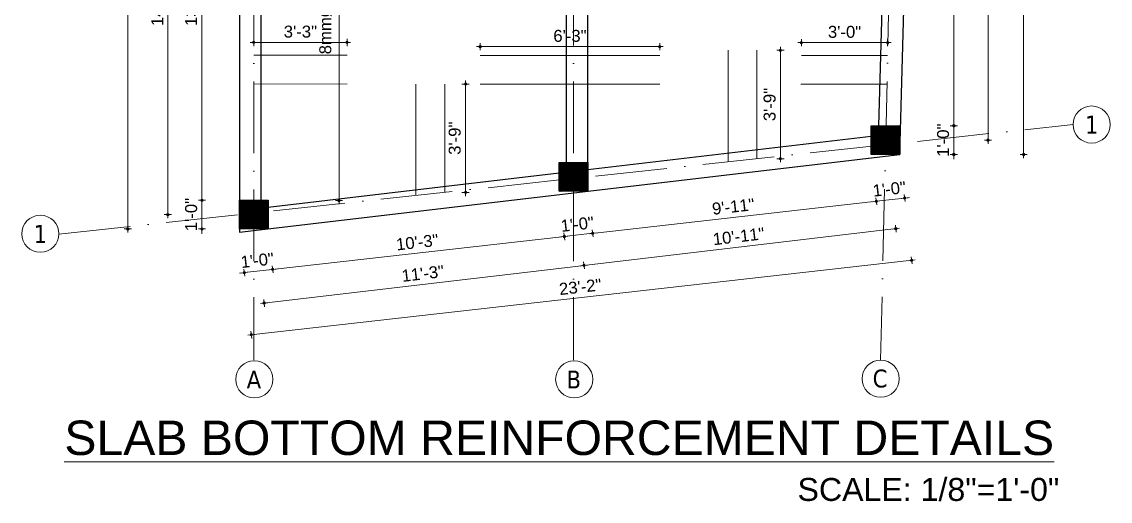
# Model space of a CAD drawing. Header units: inches. Extents: x 10143 to 20474, y -150 to 2442.
# Drawn here: x 11260.2 to 11714.9, y 840.2 to 1040.8 of the extents above; entities that cross this region are included whole.
import ezdxf

# ---------------------------------------------------------------- set-up
doc = ezdxf.new("R2010")
doc.units = ezdxf.units.IN
doc.header["$LTSCALE"] = 0.5
doc.header["$MEASUREMENT"] = 0
doc.header["$PDMODE"] = 66
doc.linetypes.add('ACAD_ISO10W100', pattern=[18, 12, -3, 0, -3])
for name, color, linetype, lineweight in [('BEAM LINE', 4, 'Continuous', 9), ('DIM_LINE', 165, 'Continuous', 15), ('hatch', 9, 'Continuous', 0), ('TEXT', 220, 'Continuous', 9), ('Toilet', 7, 'Continuous', 25)]:
    doc.layers.add(name, color=color, linetype=linetype, lineweight=lineweight)
doc.styles.add('DIM', font='tahoma.ttf')
doc.styles.get("Standard").update_dxf_attribs({"font": 'arial.ttf'})
doc.styles.add('style1', font='arial.ttf', dxfattribs={"height": 7})
doc.dimstyles.new('S8', dxfattribs={"dimtxt": 5, "dimasz": 1, "dimexe": 6, "dimexo": 18, "dimgap": 1.9375, "dimtad": 1, "dimdec": 0, "dimzin": 3, "dimdsep": 46, "dimlunit": 4, "dimtxsty": 'Standard', "dimblk": 'dot 2', "dimcen": 12, "dimse1": 1, "dimse2": 1, "dimclrd": 1, "dimclre": 1, "dimclrt": 256, "dimadec": 0, "dimazin": 0, "dimtfac": 0.75, "dimtdec": 0, "dimtix": 1, "dimtmove": 1, "dimatfit": 3, "dimldrblk": 'DOT', "dimfxl": 1, "dimtolj": 1, "dimtzin": 0, "dimlwd": 9, "dimlwe": 9, "dimarcsym": 0})

# ---------------------------------------------------------------- blocks, each defined once
blk = doc.blocks.new('dot1')
at = {"layer": 'hatch'}
h = blk.add_hatch(color=256, dxfattribs=at)
edge = h.paths.add_edge_path()
edge.add_arc((0, 0), 1, 0, 360)
for p, q in [((3, 0), (-3, 0)), ((0, 3), (0, -3))]:
    blk.add_line(p, q, dxfattribs=at)
blk.add_circle((0, 0), 1, dxfattribs=at)
blk = doc.blocks.new('dot 2')
at = {"layer": 'hatch', "xscale": 0.5, "yscale": 0.5, "zscale": 0.5}
blk.add_blockref('dot1', (0, 0), dxfattribs=at)
blk = doc.blocks.new('*D1209')
at = {"layer": 'Defpoints', "color": 0, "transparency": 16777216}
for p in [(11626.99, 997.27), (11649.6, 997.27), (11626.99, 985.27)]:
    blk.add_point(p, dxfattribs=at)
at = {"layer": 'Toilet', "color": 1, "lineweight": 9, "transparency": 16777216}
for p, q in [((11649.6, 998.27), (11649.6, 999.27)), ((11649.6, 985.27), (11649.6, 997.27)), ((11649.6, 984.27), (11649.6, 983.27))]:
    blk.add_line(p, q, dxfattribs=at)
for p, rotation in [((11649.6, 997.27), 270), ((11649.6, 985.27), 90)]:
    blk.add_blockref('dot 2', p, dxfattribs=dict(at, rotation=rotation))
at = {"layer": 'Toilet', "transparency": 16777216, "insert": (11645.11, 991.27), "char_height": 5, "attachment_point": 5, "rotation": 90}
blk.add_mtext('\\A1;1\'-0"', dxfattribs=at)
blk = doc.blocks.new('_Dot')
at = {"color": 0, "linetype": 'ByBlock', "lineweight": -2}
blk.add_line((-0.5, 0), (-1, 0), dxfattribs=at)
at = {"color": 0, "linetype": 'ByBlock', "const_width": 0.5}
blk.add_lwpolyline([(-0.25, 0, 1), (0.25, 0, 1)], format="xyb", close=True, dxfattribs=at)
blk = doc.blocks.new('*D1210')
at = {"layer": 'Defpoints', "color": 0, "transparency": 16777216}
for p in [(11631.04, 1129.63), (11649.6, 1129.63), (11626.99, 997.27)]:
    blk.add_point(p, dxfattribs=at)
at = {"layer": 'Toilet', "color": 1, "lineweight": 9, "transparency": 16777216}
blk.add_line((11649.6, 998.27), (11649.6, 1128.63), dxfattribs=at)
for p, rotation in [((11649.6, 1129.63), 90), ((11649.6, 997.27), 270)]:
    blk.add_blockref('dot 2', p, dxfattribs=dict(at, rotation=rotation))
at = {"layer": 'Toilet', "transparency": 16777216, "insert": (11645.11, 1063.45), "char_height": 5, "attachment_point": 5, "rotation": 90}
blk.add_mtext('\\A1;11\'-0"', dxfattribs=at)
blk = doc.blocks.new('*D1215')
at = {"layer": 'Defpoints', "color": 0, "transparency": 16777216}
for p in [(11631.04, 1135.63), (11626.99, 991.27), (11663.88, 991.27)]:
    blk.add_point(p, dxfattribs=at)
at = {"layer": 'Toilet', "color": 1, "lineweight": 9, "transparency": 16777216}
blk.add_line((11663.88, 1134.63), (11663.88, 992.27), dxfattribs=at)
for p, rotation in [((11663.88, 1135.63), 90), ((11663.88, 991.27), 270)]:
    blk.add_blockref('dot 2', p, dxfattribs=dict(at, rotation=rotation))
at = {"layer": 'Toilet', "transparency": 16777216, "insert": (11659.39, 1063.45), "char_height": 5, "attachment_point": 5, "rotation": 90}
blk.add_mtext('\\A1;12\'-0"', dxfattribs=at)
blk = doc.blocks.new('*D1193')
at = {"layer": 'Defpoints', "color": 0, "transparency": 16777216}
for p in [(11635.97, 1317.36), (11678.76, 1317.36), (11626.99, 985.27)]:
    blk.add_point(p, dxfattribs=at)
at = {"layer": 'Toilet', "color": 1, "lineweight": 9, "transparency": 16777216}
blk.add_line((11678.76, 986.27), (11678.76, 1316.36), dxfattribs=at)
for p, rotation in [((11678.76, 1317.36), 90), ((11678.76, 985.27), 270)]:
    blk.add_blockref('dot 2', p, dxfattribs=dict(at, rotation=rotation))
at = {"layer": 'Toilet', "transparency": 16777216, "insert": (11674.27, 1151.31), "char_height": 5, "attachment_point": 5, "rotation": 90}
blk.add_mtext('\\A1;27\'-8"', dxfattribs=at)
blk = doc.blocks.new('*D1219')
at = {"layer": 'Defpoints', "color": 0, "transparency": 16777216}
for p in [(11351.09, 1129.63), (11335.46, 966.14), (11351.09, 966.14)]:
    blk.add_point(p, dxfattribs=at)
at = {"layer": 'Toilet', "color": 1, "lineweight": 9, "transparency": 16777216}
blk.add_line((11335.46, 1128.63), (11335.46, 967.14), dxfattribs=at)
for p, rotation in [((11335.46, 1129.63), 90), ((11335.46, 966.14), 270)]:
    blk.add_blockref('dot 2', p, dxfattribs=dict(at, rotation=rotation))
at = {"layer": 'Toilet', "transparency": 16777216, "insert": (11330.97, 1047.88), "char_height": 5, "attachment_point": 5, "rotation": 90}
blk.add_mtext('\\A1;13\'-7"', dxfattribs=at)
blk = doc.blocks.new('*D1220')
at = {"layer": 'Defpoints', "color": 0, "transparency": 16777216}
for p in [(11351.09, 966.14), (11335.46, 954.14), (11351.09, 954.14)]:
    blk.add_point(p, dxfattribs=at)
at = {"layer": 'Toilet', "color": 1, "lineweight": 9, "transparency": 16777216}
for p, q in [((11335.46, 967.14), (11335.46, 968.14)), ((11335.46, 966.14), (11335.46, 954.14)), ((11335.46, 953.14), (11335.46, 952.14))]:
    blk.add_line(p, q, dxfattribs=at)
for p, rotation in [((11335.46, 966.14), 270), ((11335.46, 954.14), 90)]:
    blk.add_blockref('dot 2', p, dxfattribs=dict(at, rotation=rotation))
at = {"layer": 'Toilet', "transparency": 16777216, "insert": (11330.97, 960.14), "char_height": 5, "attachment_point": 5, "rotation": 90}
blk.add_mtext('\\A1;1\'-0"', dxfattribs=at)
blk = doc.blocks.new('*D1222')
at = {"layer": 'Defpoints', "color": 0, "transparency": 16777216}
for p in [(11351.09, 1135.63), (11321.22, 960.14), (11351.09, 960.14)]:
    blk.add_point(p, dxfattribs=at)
at = {"layer": 'Toilet', "color": 1, "lineweight": 9, "transparency": 16777216}
blk.add_line((11321.22, 1134.63), (11321.22, 961.14), dxfattribs=at)
for p, rotation in [((11321.22, 1135.63), 90), ((11321.22, 960.14), 270)]:
    blk.add_blockref('dot 2', p, dxfattribs=dict(at, rotation=rotation))
at = {"layer": 'Toilet', "transparency": 16777216, "insert": (11316.77, 1047.88), "char_height": 5, "attachment_point": 5, "rotation": 90}
blk.add_mtext('\\A1;14\'-7"', dxfattribs=at)
blk = doc.blocks.new('*D1188')
at = {"layer": 'Defpoints', "color": 0, "transparency": 16777216}
for p in [(11407.5, 1135.55), (11392.75, 966.01), (11405.43, 966.01)]:
    blk.add_point(p, dxfattribs=at)
at = {"layer": 'DIM_LINE', "color": 1, "lineweight": 9, "transparency": 16777216}
blk.add_line((11392.75, 1134.55), (11392.75, 967.01), dxfattribs=at)
for p, rotation in [((11392.75, 1135.55), 90), ((11392.75, 966.01), 270)]:
    blk.add_blockref('dot 2', p, dxfattribs=dict(at, rotation=rotation))
at = {"layer": 'DIM_LINE', "transparency": 16777216, "insert": (11387.49, 1050.78), "char_height": 5, "attachment_point": 5, "rotation": 90}
blk.add_mtext('\\A1;8mm%%C@ 6" c/c', dxfattribs=at)
blk = doc.blocks.new('*D1451')
at = {"layer": 'Defpoints', "color": 0, "transparency": 16777216}
for p in [(11436.89, 1014.73), (11436.88, 969.41), (11445.59, 969.41)]:
    blk.add_point(p, dxfattribs=at)
at = {"layer": 'Toilet', "color": 1, "lineweight": 9, "transparency": 16777216}
blk.add_line((11445.59, 1013.73), (11445.59, 970.41), dxfattribs=at)
for p, rotation in [((11445.59, 1014.73), 90), ((11445.59, 969.41), 270)]:
    blk.add_blockref('dot 2', p, dxfattribs=dict(at, rotation=rotation))
at = {"layer": 'Toilet', "transparency": 16777216, "insert": (11441.09, 992.07), "char_height": 5, "attachment_point": 5, "rotation": 90}
blk.add_mtext('\\A1;3\'-9"', dxfattribs=at)
blk = doc.blocks.new('*D1452')
at = {"layer": 'Defpoints', "color": 0, "transparency": 16777216}
for p in [(11526.71, 1030.38), (11451.71, 1026.73), (11526.71, 1026.71)]:
    blk.add_point(p, dxfattribs=at)
at = {"layer": 'Toilet', "color": 1, "lineweight": 9, "transparency": 16777216}
blk.add_line((11452.71, 1030.38), (11525.71, 1030.38), dxfattribs=at)
at = {"layer": 'Toilet', "color": 1, "lineweight": 9, "transparency": 16777216, "rotation": 180}
blk.add_blockref('dot 2', (11451.71, 1030.38), dxfattribs=at)
at = {"layer": 'Toilet', "color": 1, "lineweight": 9, "transparency": 16777216}
blk.add_blockref('dot 2', (11526.71, 1030.38), dxfattribs=at)
at = {"layer": 'Toilet', "transparency": 16777216, "insert": (11489.21, 1034.87), "char_height": 5, "attachment_point": 5}
blk.add_mtext('\\A1;6\'-3"', dxfattribs=at)
blk = doc.blocks.new('*D1453')
at = {"layer": 'Defpoints', "color": 0, "transparency": 16777216}
for p in [(11396.09, 1032.15), (11357.09, 1026.76), (11396.09, 1026.75)]:
    blk.add_point(p, dxfattribs=at)
at = {"layer": 'Toilet', "color": 1, "lineweight": 9, "transparency": 16777216}
blk.add_line((11358.09, 1032.15), (11395.09, 1032.15), dxfattribs=at)
at = {"layer": 'Toilet', "color": 1, "lineweight": 9, "transparency": 16777216, "rotation": 180}
blk.add_blockref('dot 2', (11357.09, 1032.15), dxfattribs=at)
at = {"layer": 'Toilet', "color": 1, "lineweight": 9, "transparency": 16777216}
blk.add_blockref('dot 2', (11396.09, 1032.15), dxfattribs=at)
at = {"layer": 'Toilet', "transparency": 16777216, "insert": (11376.59, 1036.64), "char_height": 5, "attachment_point": 5}
blk.add_mtext('\\A1;3\'-3"', dxfattribs=at)
blk = doc.blocks.new('*D1454')
at = {"layer": 'Defpoints', "color": 0, "transparency": 16777216}
for p in [(11621.94, 1032.05), (11585.93, 1026.69), (11621.94, 1026.68)]:
    blk.add_point(p, dxfattribs=at)
at = {"layer": 'Toilet', "color": 1, "lineweight": 9, "transparency": 16777216}
blk.add_line((11586.93, 1032.05), (11620.94, 1032.05), dxfattribs=at)
at = {"layer": 'Toilet', "color": 1, "lineweight": 9, "transparency": 16777216, "rotation": 180}
blk.add_blockref('dot 2', (11585.93, 1032.05), dxfattribs=at)
at = {"layer": 'Toilet', "color": 1, "lineweight": 9, "transparency": 16777216}
blk.add_blockref('dot 2', (11621.94, 1032.05), dxfattribs=at)
at = {"layer": 'Toilet', "transparency": 16777216, "insert": (11603.94, 1036.54), "char_height": 5, "attachment_point": 5}
blk.add_mtext('\\A1;3\'-0"', dxfattribs=at)
blk = doc.blocks.new('*D1455')
at = {"layer": 'Defpoints', "color": 0, "transparency": 16777216}
for p in [(11567.3, 1028.84), (11567.29, 983.52), (11577.14, 983.52)]:
    blk.add_point(p, dxfattribs=at)
at = {"layer": 'Toilet', "color": 1, "lineweight": 9, "transparency": 16777216}
blk.add_line((11577.14, 1027.84), (11577.14, 984.52), dxfattribs=at)
for p, rotation in [((11577.14, 1028.84), 90), ((11577.14, 983.52), 270)]:
    blk.add_blockref('dot 2', p, dxfattribs=dict(at, rotation=rotation))
at = {"layer": 'Toilet', "transparency": 16777216, "insert": (11572.65, 1006.18), "char_height": 5, "attachment_point": 5, "rotation": 90}
blk.add_mtext('\\A1;3\'-9"', dxfattribs=at)
blk = doc.blocks.new('*D2493')
at = {"layer": 'Defpoints', "color": 0, "transparency": 16777216}
for p in [(11351.09, 954.14), (11363.09, 954.14), (11353.16, 935.87)]:
    blk.add_point(p, dxfattribs=at)
at = {"layer": 'Toilet', "color": 1, "lineweight": 9, "transparency": 16777216}
for p, q in [((11365.01, 937.21), (11353.16, 935.87)), ((11366, 937.32), (11366.99, 937.44)), ((11352.16, 935.76), (11351.17, 935.65))]:
    blk.add_line(p, q, dxfattribs=at)
for p, rotation in [((11353.16, 935.87), 6.446786107709123), ((11365.01, 937.21), 186.4467861077091)]:
    blk.add_blockref('dot 2', p, dxfattribs=dict(at, rotation=rotation))
at = {"layer": 'Toilet', "transparency": 16777216, "insert": (11358.58, 941), "char_height": 5, "attachment_point": 5, "rotation": 6.4468}
blk.add_mtext('\\A1;1\'-0"', dxfattribs=at)
blk = doc.blocks.new('*D2494')
at = {"layer": 'Defpoints', "color": 0, "transparency": 16777216}
for p in [(11484.71, 969.9), (11363.09, 954.14), (11486.85, 950.98)]:
    blk.add_point(p, dxfattribs=at)
at = {"layer": 'Toilet', "color": 1, "lineweight": 9, "transparency": 16777216}
blk.add_line((11366, 937.32), (11485.86, 950.87), dxfattribs=at)
for p, rotation in [((11486.85, 950.98), 6.446786107709123), ((11365.01, 937.21), 186.4467861077091)]:
    blk.add_blockref('dot 2', p, dxfattribs=dict(at, rotation=rotation))
at = {"layer": 'Toilet', "transparency": 16777216, "insert": (11425.42, 948.56), "char_height": 5, "attachment_point": 5, "rotation": 6.4468}
blk.add_mtext('\\A1;10\'-3"', dxfattribs=at)
blk = doc.blocks.new('*D2495')
at = {"layer": 'Defpoints', "color": 0, "transparency": 16777216}
for p in [(11484.71, 969.9), (11496.71, 969.9), (11498.7, 952.32)]:
    blk.add_point(p, dxfattribs=at)
at = {"layer": 'Toilet', "color": 1, "lineweight": 9, "transparency": 16777216}
for p, q in [((11485.86, 950.87), (11484.87, 950.75)), ((11486.85, 950.98), (11498.7, 952.32)), ((11499.7, 952.43), (11500.69, 952.54))]:
    blk.add_line(p, q, dxfattribs=at)
for p, rotation in [((11486.85, 950.98), 6.44678610770911), ((11498.7, 952.32), 186.4467861077091)]:
    blk.add_blockref('dot 2', p, dxfattribs=dict(at, rotation=rotation))
at = {"layer": 'Toilet', "transparency": 16777216, "insert": (11492.27, 956.11), "char_height": 5, "attachment_point": 5, "rotation": 6.4468}
blk.add_mtext('\\A1;1\'-0"', dxfattribs=at)
blk = doc.blocks.new('*D2496')
at = {"layer": 'Defpoints', "color": 0, "transparency": 16777216}
for p in [(11614.99, 985.27), (11496.71, 969.9), (11617.2, 965.71)]:
    blk.add_point(p, dxfattribs=at)
at = {"layer": 'Toilet', "color": 1, "lineweight": 9, "transparency": 16777216}
blk.add_line((11499.7, 952.43), (11616.21, 965.6), dxfattribs=at)
for p, rotation in [((11617.2, 965.71), 6.446786107709123), ((11498.7, 952.32), 186.4467861077091)]:
    blk.add_blockref('dot 2', p, dxfattribs=dict(at, rotation=rotation))
at = {"layer": 'Toilet', "transparency": 16777216, "insert": (11557.45, 963.48), "char_height": 5, "attachment_point": 5, "rotation": 6.4468}
blk.add_mtext('\\A1;9\'-11"', dxfattribs=at)
blk = doc.blocks.new('*D2497')
at = {"layer": 'Defpoints', "color": 0, "transparency": 16777216}
for p in [(11614.99, 985.27), (11626.99, 985.27), (11629.05, 967.05)]:
    blk.add_point(p, dxfattribs=at)
at = {"layer": 'Toilet', "color": 1, "lineweight": 9, "transparency": 16777216}
for p, q in [((11616.21, 965.6), (11615.22, 965.48)), ((11617.2, 965.71), (11629.05, 967.05)), ((11630.05, 967.16), (11631.04, 967.27))]:
    blk.add_line(p, q, dxfattribs=at)
for p, rotation in [((11629.05, 967.05), 186.4467861077091), ((11617.2, 965.71), 6.44678610770911)]:
    blk.add_blockref('dot 2', p, dxfattribs=dict(at, rotation=rotation))
at = {"layer": 'Toilet', "transparency": 16777216, "insert": (11622.62, 970.84), "char_height": 5, "attachment_point": 5, "rotation": 6.4468}
blk.add_mtext('\\A1;1\'-0"', dxfattribs=at)
blk = doc.blocks.new('*D2498')
at = {"layer": 'Defpoints', "color": 0, "transparency": 16777216}
for p in [(11490.71, 975.9), (11357.09, 960.14), (11495.08, 938.88)]:
    blk.add_point(p, dxfattribs=at)
at = {"layer": 'Toilet', "color": 1, "lineweight": 9, "transparency": 16777216}
blk.add_line((11362.45, 923.24), (11494.09, 938.76), dxfattribs=at)
for p, rotation in [((11495.08, 938.88), 6.727351048225565), ((11361.46, 923.12), 186.7273510482256)]:
    blk.add_blockref('dot 2', p, dxfattribs=dict(at, rotation=rotation))
at = {"layer": 'Toilet', "transparency": 16777216, "insert": (11427.74, 935.46), "char_height": 5, "attachment_point": 5, "rotation": 6.7274}
blk.add_mtext('\\A1;11\'-3"', dxfattribs=at)
blk = doc.blocks.new('*D2499')
at = {"layer": 'Defpoints', "color": 0, "transparency": 16777216}
for p in [(11620.99, 991.27), (11490.71, 975.9), (11625.36, 954.25)]:
    blk.add_point(p, dxfattribs=at)
at = {"layer": 'Toilet', "color": 1, "lineweight": 9, "transparency": 16777216}
blk.add_line((11496.07, 939), (11624.37, 954.13), dxfattribs=at)
for p, rotation in [((11625.36, 954.25), 6.727351048224763), ((11495.08, 938.88), 186.7273510482248)]:
    blk.add_blockref('dot 2', p, dxfattribs=dict(at, rotation=rotation))
at = {"layer": 'Toilet', "transparency": 16777216, "insert": (11559.69, 951.03), "char_height": 5, "attachment_point": 5, "rotation": 6.7274}
blk.add_mtext('\\A1;10\'-11"', dxfattribs=at)
blk = doc.blocks.new('*D2500')
at = {"layer": 'Defpoints', "color": 0, "transparency": 16777216}
for p in [(11626.99, 985.27), (11351.09, 954.14), (11631.99, 941)]:
    blk.add_point(p, dxfattribs=at)
at = {"layer": 'Toilet', "color": 1, "lineweight": 9, "transparency": 16777216}
blk.add_line((11357.08, 909.98), (11630.99, 940.89), dxfattribs=at)
for p, rotation in [((11631.99, 941), 6.437263123115694), ((11356.09, 909.87), 186.4372631231157)]:
    blk.add_blockref('dot 2', p, dxfattribs=dict(at, rotation=rotation))
at = {"layer": 'Toilet', "transparency": 16777216, "insert": (11493.53, 929.9), "char_height": 5, "attachment_point": 5, "rotation": 6.4373}
blk.add_mtext('\\A1;23\'-2"', dxfattribs=at)

msp = doc.modelspace()

# ---------------------------------------------------------------- hatches: boundary and pattern name
at = {"layer": 'Toilet'}
h = msp.add_hatch(dxfattribs=at)
h.set_pattern_fill('ANSI31', color=256, angle=90)
h.set_pattern_definition([(135, (11609.94204, -2432.00633), (-0.0883883476, -0.0883883476), [])])
h.paths.add_polyline_path([(11363.09, 954.14), (11363.09, 966.14), (11351.09, 966.14), (11351.09, 954.14)])
h.paths.add_polyline_path([(11351.09, 1129.63), (11363.09, 1129.63), (11363.09, 1141.63), (11351.09, 1141.63)])
h.paths.add_polyline_path([(11363.09, 1288.31), (11363.09, 1300.31), (11351.09, 1300.31), (11351.09, 1288.31)])
h.paths.add_polyline_path([(11496.71, 1296.66), (11496.71, 1308.66), (11484.71, 1308.66), (11484.71, 1296.66)])
h.paths.add_polyline_path([(11619.04, 1141.63), (11619.04, 1129.63), (11631.04, 1129.63), (11631.04, 1141.63)])
h.paths.add_polyline_path([(11614.99, 985.27), (11626.99, 985.27), (11626.99, 997.27), (11614.99, 997.27)])
h.paths.add_polyline_path([(11496.71, 981.9), (11484.71, 981.9), (11484.71, 969.9), (11496.71, 969.9)])
h.paths.add_polyline_path([(11496.71, 1129.63), (11496.71, 1141.63), (11484.71, 1141.63), (11484.71, 1129.63)])

# ---------------------------------------------------------------- linework, layer by layer
at = {"layer": 'BEAM LINE'}
for p, q in [((11555.3, 1028.84), (11555.29, 982.22)), ((11567.3, 1028.84), (11567.29, 983.52)), ((11357.09, 1026.76), (11396.09, 1026.75)), ((11451.71, 1026.73), (11526.71, 1026.71)), ((11585.93, 1026.69), (11621.94, 1026.68)), ((11357.09, 1014.76), (11396.09, 1014.75)), ((11424.89, 1014.74), (11424.87, 968.12)), ((11436.89, 1014.73), (11436.88, 969.41)), ((11451.71, 1014.73), (11526.71, 1014.71)), ((11585.66, 1014.69), (11621.67, 1014.68))]:
    msp.add_line(p, q, dxfattribs=at)
at = {"layer": 'TEXT', "linetype": 'ACAD_ISO10W100', "ltscale": 5}
for p, q in [((11357.09, 1376.57), (11357.09, 899.2)), ((11490.71, 1376.57), (11490.71, 899.2)), ((11629.97, 1376.57), (11619.02, 899.2)), ((11275.72, 951.99), (11699.4, 997.8))]:
    msp.add_line(p, q, dxfattribs=at)
at = {"layer": 'TEXT', "ltscale": 0.5}
for centre in [(11707.16, 997.8), (11267.96, 952.12), (11357.38, 891.23), (11491, 891.23), (11619.02, 891.49)]:
    msp.add_circle(centre, 7.76, dxfattribs=at)
at = {"layer": 'Toilet'}
for p, q in [((11360.09, 1300.31), (11360.09, 966.14)), ((11487.71, 981.9), (11487.71, 1299.83)), ((11496.71, 978.78), (11496.71, 1300.39)), ((11626.99, 985.27), (11631.67, 1151.91)), ((11351.09, 1141.63), (11351.09, 952.72)), ((11618.32, 997.27), (11621.77, 1129.63)), ((11496.71, 978.96), (11614.99, 992.91)), ((11351.09, 952.72), (11626.99, 985.27)), ((11363.09, 963.2), (11484.71, 977.55))]:
    msp.add_line(p, q, dxfattribs=at)
for points in [[(11614.99, 985.27), (11614.99, 997.27), (11626.99, 997.27), (11626.99, 985.27)], [(11614.99, 997.27), (11626.99, 997.27), (11626.99, 985.27), (11614.99, 985.27)], [(11484.71, 969.9), (11484.71, 981.9), (11496.71, 981.9), (11496.71, 969.9)], [(11484.71, 981.9), (11496.71, 981.9), (11496.71, 969.9), (11484.71, 969.9)], [(11351.09, 954.14), (11351.09, 966.14), (11363.09, 966.14), (11363.09, 954.14)], [(11351.09, 966.14), (11363.09, 966.14), (11363.09, 954.14), (11351.09, 954.14)]]:
    msp.add_lwpolyline(points, close=True, dxfattribs=at)

# ---------------------------------------------------------------- texts
at = {"layer": 'TEXT', "ltscale": 0.5, "char_height": 7.5, "width": 853.3078, "attachment_point": 9, "style": 'DIM'}
for s, insert in [('1', (11709.99, 993.99)), ('1', (11270.78, 948.31)), ('A', (11360.2, 887.42)), ('B', (11493.82, 887.42)), ('C', (11621.84, 887.68))]:
    msp.add_mtext(s, dxfattribs=dict(at, insert=insert))
at = {"layer": 'TEXT', "linetype": 'Continuous', "ltscale": 48, "insert": (11693.66, 873.99), "char_height": 9.6, "width": 419.3356, "attachment_point": 3, "style": 'style1'}
msp.add_mtext('{\\fArial TUR|b0|i0|c162|p34;\\H1.5x;\\L\\C7;SLAB \\fArial TUR|b0|i0|c0|p34;BOTTOM\\fArial TUR|b0|i0|c162|p34; REINFORCEMENT DETA\\fArial TUR|b0|i0|c0|p34;I\\fArial TUR|b0|i0|c162|p34;LS\\H0.3889x;\\l \\H1.143x;                     \\H1.5x;  SCALE: 1/8"=1\'-0"}', dxfattribs=at)

# ---------------------------------------------------------------- dimensions: what is measured, and where the dimension line sits
at = {"layer": 'DIM_LINE'}
dim = msp.add_linear_dim(base=(11392.75, 966.01), p1=(11407.5, 1135.55), p2=(11405.43, 966.01), angle=270, text='8mm%%C@ 6" c/c', dimstyle='S8', dxfattribs=at)
dim.commit()
dim.dimension.update_dxf_attribs({"geometry": '*D1188', "text_midpoint": (11387.49, 1050.78)})
at = {"layer": 'Toilet'}
for base, p1, p2, angle, picture, middle in [((11678.76, 1317.36), (11626.99, 985.27), (11635.97, 1317.36), 90, '*D1193', (11674.27, 1151.31)), ((11321.22, 960.14), (11351.09, 1135.63), (11351.09, 960.14), 90, '*D1222', (11316.77, 1047.88)), ((11663.88, 991.27), (11631.04, 1135.63), (11626.99, 991.27), 90, '*D1215', (11659.39, 1063.45)), ((11335.46, 966.14), (11351.09, 1129.63), (11351.09, 966.14), 90, '*D1219', (11330.97, 1047.88)), ((11649.6, 1129.63), (11626.99, 997.27), (11631.04, 1129.63), 90, '*D1210', (11645.11, 1063.45)), ((11577.14, 983.52), (11567.3, 1028.84), (11567.29, 983.52), 90, '*D1455', (11572.65, 1006.18)), ((11445.59, 969.41), (11436.89, 1014.73), (11436.88, 969.41), 90, '*D1451', (11441.09, 992.07)), ((11649.6, 997.27), (11626.99, 985.27), (11626.99, 997.27), 90, '*D1209', (11645.11, 991.27)), ((11625.36, 954.25), (11490.71, 975.9), (11620.99, 991.27), 186.7274, '*D2499', (11559.69, 951.03)), ((11617.2, 965.71), (11496.71, 969.9), (11614.99, 985.27), 186.4468, '*D2496', (11557.45, 963.48)), ((11629.05, 967.05), (11614.99, 985.27), (11626.99, 985.27), 186.4468, '*D2497', (11622.62, 970.84)), ((11486.85, 950.98), (11363.09, 954.14), (11484.71, 969.9), 186.4468, '*D2494', (11425.42, 948.56)), ((11498.7, 952.32), (11484.71, 969.9), (11496.71, 969.9), 186.4468, '*D2495', (11492.27, 956.11)), ((11335.46, 954.14), (11351.09, 966.14), (11351.09, 954.14), 90, '*D1220', (11330.97, 960.14)), ((11353.16, 935.87), (11363.09, 954.14), (11351.09, 954.14), 186.4468, '*D2493', (11358.58, 941))]:
    dim = msp.add_linear_dim(base=base, p1=p1, p2=p2, angle=angle, dimstyle='S8', override={"dimfxl": 2, "dimfxlon": 1, "dimarcsym": 1}, dxfattribs=at)
    dim.commit()
    dim.dimension.update_dxf_attribs({"geometry": picture, "text_midpoint": middle})
msp.add_linear_dim(base=(11304.51, 1300.31), p1=(11351.09, 954.14), p2=(11351.09, 1300.31), angle=90, dimstyle='S8', override={"dimfxl": 2, "dimfxlon": 1, "dimarcsym": 1}, dxfattribs=at).render()
for base, p1, p2, picture, middle in [((11396.09, 1032.15), (11357.09, 1026.76), (11396.09, 1026.75), '*D1453', (11376.59, 1036.64)), ((11526.71, 1030.38), (11451.71, 1026.73), (11526.71, 1026.71), '*D1452', (11489.21, 1034.87)), ((11621.94, 1032.05), (11585.93, 1026.69), (11621.94, 1026.68), '*D1454', (11603.94, 1036.54))]:
    dim = msp.add_linear_dim(base=base, p1=p1, p2=p2, dimstyle='S8', override={"dimfxl": 2, "dimfxlon": 1, "dimarcsym": 1}, dxfattribs=at)
    dim.commit()
    dim.dimension.update_dxf_attribs({"geometry": picture, "text_midpoint": middle})
for p1, p2, distance, picture, middle in [((11351.09, 954.14), (11626.99, 985.27), -44.55, '*D2500', (11493.53, 929.9)), ((11357.09, 960.14), (11490.71, 975.9), -37.27, '*D2498', (11427.74, 935.46))]:
    dim = msp.add_aligned_dim(p1=p1, p2=p2, distance=distance, dimstyle='S8', override={"dimfxl": 2, "dimfxlon": 1, "dimarcsym": 1}, dxfattribs=at)
    dim.commit()
    dim.dimension.update_dxf_attribs({"geometry": picture, "text_midpoint": middle})

doc.saveas('drawing.dxf')
